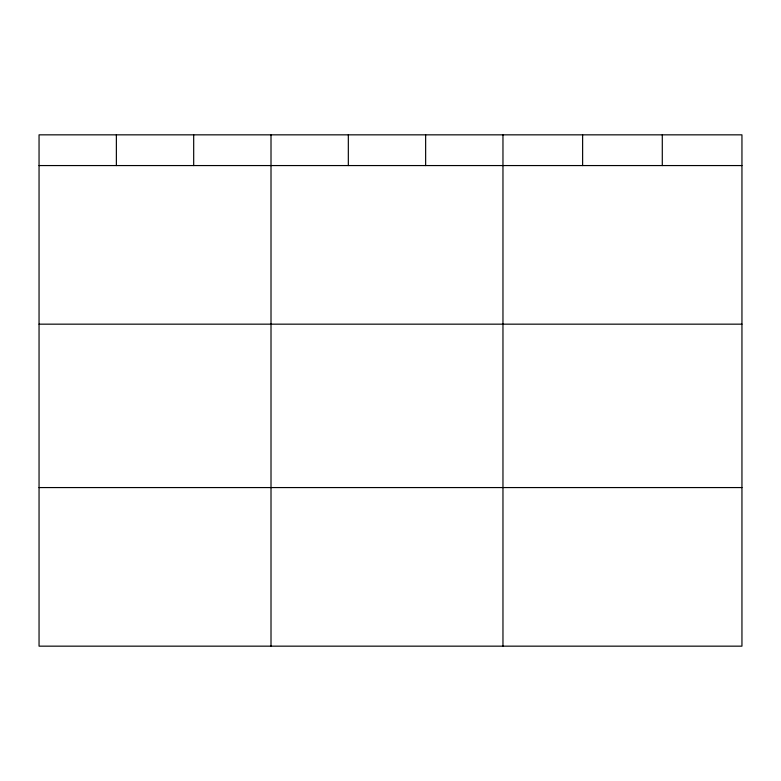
<?xml version="1.0" encoding="UTF-8"?>
<svg xmlns="http://www.w3.org/2000/svg" width="781" height="781" viewBox="0 0 781 781"><rect width="100%" height="100%" fill="white"/><g stroke="black" fill="none" stroke-linecap="round" stroke-linejoin="round"><path stroke-width="1.17" d="M741.95 324.164L741.95 134.84L39.05 134.84L39.05 646.16L741.95 646.16L741.95 324.164L39.05 324.164M39.05 165.562L741.95 165.562M39.05 487.569L741.95 487.569M662.288 134.84L662.288 165.562M582.626 134.84L582.626 165.562M502.964 134.84L502.964 646.16M425.645 134.84L425.645 165.562M348.326 134.84L348.326 165.562M271.007 134.84L271.007 646.16M193.688 134.84L193.688 165.562M116.369 134.84L116.369 165.562"/></g></svg>
